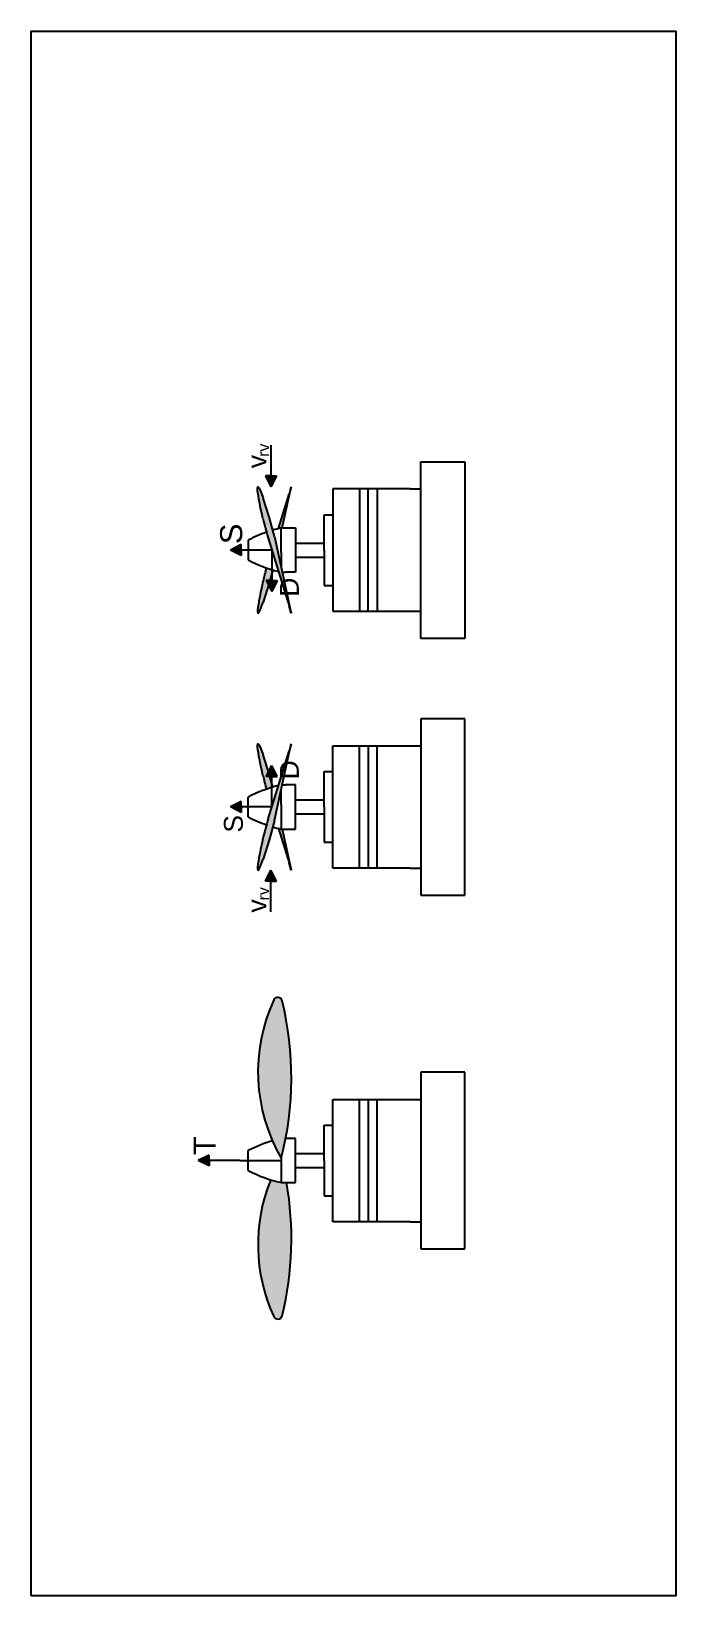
# Model space of a CAD drawing. Header units: millimetres. Extents: x 0 to 246, y 0 to 592.
# Drawn here: x 0 to 102.2, y 0 to 248 of the extents above; entities outside this region: 1.
import ezdxf

# ---------------------------------------------------------------- set-up
doc = ezdxf.new("R2010")
doc.units = ezdxf.units.MM
for name, color, linetype in [('construcao', 254, 'Continuous'), ('forcas', 30, 'Continuous'), ('linha', 7, 'Continuous'), ('x', 1, 'Continuous'), ('y', 3, 'Continuous'), ('z', 5, 'Continuous')]:
    doc.layers.add(name, color=color, linetype=linetype)
doc.styles.get("Standard").update_dxf_attribs({"font": 'arial.ttf'})

msp = doc.modelspace()

# ---------------------------------------------------------------- hatches: boundary and pattern name
at = {"layer": 'forcas'}
h = msp.add_hatch(color=256, dxfattribs=at)
h.dxf.hatch_style = 1
h.paths.add_polyline_path([(38.01, 175.79), (38.88, 177.53), (38.01, 177.53), (37.14, 177.53)])
h = msp.add_hatch(color=256, dxfattribs=at)
h.dxf.hatch_style = 1
h.paths.add_polyline_path([(31.57, 165.76), (33.31, 164.89), (33.31, 165.76), (33.31, 166.62)])
h = msp.add_hatch(color=256, dxfattribs=at)
h.dxf.hatch_style = 1
h.paths.add_polyline_path([(38.14, 159.18), (39.01, 160.92), (38.14, 160.92), (37.27, 160.92)])
h = msp.add_hatch(color=256, dxfattribs=at)
h.dxf.hatch_style = 1
h.paths.add_polyline_path([(37.27, 129.87), (38.14, 129.87), (39.01, 129.87), (38.14, 131.61)])
h = msp.add_hatch(color=256, dxfattribs=at)
h.dxf.hatch_style = 1
h.paths.add_polyline_path([(33.31, 124.16), (33.31, 125.03), (33.31, 125.9), (31.57, 125.03)])
h = msp.add_hatch(color=256, dxfattribs=at)
h.dxf.hatch_style = 1
h.paths.add_polyline_path([(37.14, 113.26), (38.01, 113.26), (38.88, 113.26), (38.01, 115)])
h = msp.add_hatch(color=256, dxfattribs=at)
h.dxf.hatch_style = 1
h.paths.add_polyline_path([(28.23, 68.12), (28.23, 68.99), (28.23, 69.85), (26.49, 68.99)])
at = {"layer": 'x'}
h = msp.add_hatch(dxfattribs=at)
h.set_pattern_fill('ANSI32', color=256, scale=100, angle=90)
edge = h.paths.add_edge_path()
edge.add_ellipse((38.59, 165.76), major_axis=(2.64, 10), ratio=0.058013, start_angle=120.7837, end_angle=215.2405)
edge.add_line((36.77, 157.5), (37.64, 160.19))
edge.add_line((37.64, 160.19), (37.27, 160.92))
edge.add_line((37.27, 160.92), (37.85, 160.92))
edge.add_line((37.85, 160.92), (38.14, 162.04))
edge.add_line((38.14, 162.04), (38.14, 162.66))
edge.add_arc((44.51, 183.55), 21.85, 250.7051, 253.046, ccw=False)
edge.add_arc((94.58, 147.17), 59.42, 164.6103, 166.7642)
h.paths.add_polyline_path([(39.19, 169.15, -0.005347), (39.64, 169.26), (39.8, 169.26), (40.97, 174.58), (41.23, 175.76), (40.88, 174.6)])
h = msp.add_hatch(color=256, dxfattribs=at)
h.dxf.hatch_style = 1
h.paths.add_polyline_path([(40.97, 174.58), (41.23, 175.76), (40.88, 174.6), (39.19, 169.15, -0.005347), (39.64, 169.26), (39.8, 169.26)])
edge = h.paths.add_edge_path()
edge.add_line((38.14, 162.04), (38.14, 162.66))
edge.add_arc((44.51, 183.55), 21.85, 250.7051, 253.046, ccw=False)
edge.add_arc((94.58, 147.17), 59.42, 164.6103, 166.7642)
edge.add_ellipse((38.59, 165.76), major_axis=(2.64, 10), ratio=0.058013, start_angle=120.7837, end_angle=215.2405)
edge.add_line((36.77, 157.5), (37.64, 160.19))
edge.add_line((37.64, 160.19), (37.27, 160.92))
edge.add_line((37.27, 160.92), (37.85, 160.92))
edge.add_line((37.85, 160.92), (38.14, 162.04))
h.paths.add_polyline_path([(38.29, 162.61, -0.001812), (38.14, 162.66), (38.14, 162.04)])
h = msp.add_hatch(dxfattribs=at)
h.set_pattern_fill('ANSI32', color=256, scale=100, angle=90)
h.paths.add_polyline_path([(38.29, 162.61, -0.001812), (38.14, 162.66), (38.14, 162.04)])
h = msp.add_hatch(dxfattribs=at)
h.set_pattern_fill('ANSI32', color=256, scale=100, angle=90)
edge = h.paths.add_edge_path()
edge.add_arc((94.58, 106.44), 59.42, 163.6662, 166.7642)
edge.add_ellipse((38.59, 125.03), major_axis=(2.64, 10), ratio=0.058013, start_angle=120.7837, end_angle=215.2405)
edge.add_line((36.77, 116.78), (37.74, 119.78))
edge.add_line((37.74, 119.78), (38.56, 122.89))
edge.add_line((38.56, 122.89), (40.97, 133.86))
edge.add_line((40.97, 133.86), (41.23, 135.03))
edge.add_line((41.23, 135.03), (40.88, 133.88))
edge.add_line((40.88, 133.88), (37.56, 123.15))
h = msp.add_hatch(color=256, dxfattribs=at)
h.dxf.hatch_style = 1
edge = h.paths.add_edge_path()
edge.add_line((38.56, 122.89), (40.97, 133.86))
edge.add_line((40.97, 133.86), (41.23, 135.03))
edge.add_line((41.23, 135.03), (40.88, 133.88))
edge.add_line((40.88, 133.88), (37.56, 123.15))
edge.add_arc((94.58, 106.44), 59.42, 163.6662, 166.7642)
edge.add_ellipse((38.59, 125.03), major_axis=(2.64, 10), ratio=0.058013, start_angle=120.7837, end_angle=215.2405)
edge.add_line((36.77, 116.78), (37.74, 119.78))
edge.add_line((37.74, 119.78), (38.56, 122.89))
h = msp.add_hatch(color=256, dxfattribs=at)
h.dxf.hatch_style = 1
h.paths.add_polyline_path([(39.78, 94.32, 0.710099), (38.46, 94.44, 0.244662), (39.64, 69.35, 0.122723)])
at = {"layer": 'y'}
h = msp.add_hatch(dxfattribs=at)
h.set_pattern_fill('ANSI32', color=256, scale=100, angle=90)
edge = h.paths.add_edge_path()
edge.add_line((38.56, 167.9), (37.74, 171.01))
edge.add_line((37.74, 171.01), (36.77, 174.01))
edge.add_ellipse((38.59, 165.76), major_axis=(2.64, -10), ratio=0.058013, start_angle=144.7595, end_angle=239.2163)
edge.add_arc((94.58, 184.35), 59.42, 193.2358, 196.3338)
edge.add_line((37.56, 167.64), (40.88, 156.91))
edge.add_line((40.88, 156.91), (41.23, 155.76))
edge.add_line((41.23, 155.76), (40.97, 156.93))
edge.add_line((40.97, 156.93), (38.56, 167.9))
h = msp.add_hatch(color=256, dxfattribs=at)
h.dxf.hatch_style = 1
edge = h.paths.add_edge_path()
edge.add_line((37.74, 171.01), (36.77, 174.01))
edge.add_ellipse((38.59, 165.76), major_axis=(2.64, -10), ratio=0.058013, start_angle=144.7595, end_angle=239.2163)
edge.add_arc((94.58, 184.35), 59.42, 193.2358, 196.3338)
edge.add_line((37.56, 167.64), (40.88, 156.91))
edge.add_line((40.88, 156.91), (41.23, 155.76))
edge.add_line((41.23, 155.76), (40.97, 156.93))
edge.add_line((40.97, 156.93), (38.56, 167.9))
edge.add_line((38.56, 167.9), (37.74, 171.01))
h = msp.add_hatch(dxfattribs=at)
h.set_pattern_fill('ANSI32', color=256, scale=100, angle=90)
edge = h.paths.add_edge_path()
edge.add_ellipse((38.59, 125.03), major_axis=(2.64, -10), ratio=0.058013, start_angle=144.7595, end_angle=239.2163)
edge.add_arc((94.58, 143.62), 59.42, 193.2358, 195.3897)
edge.add_arc((44.51, 107.23), 21.85, 106.954, 109.2949, ccw=False)
edge.add_line((38.14, 128.13), (38.14, 128.75))
edge.add_line((38.14, 128.75), (37.85, 129.87))
edge.add_line((37.85, 129.87), (37.27, 129.87))
edge.add_line((37.27, 129.87), (37.64, 130.6))
edge.add_line((37.64, 130.6), (36.77, 133.29))
h.paths.add_polyline_path([(39.64, 121.53, -0.005347), (39.19, 121.64), (40.88, 116.18), (41.23, 115.03), (40.97, 116.21), (39.8, 121.53)])
h = msp.add_hatch(color=256, dxfattribs=at)
h.dxf.hatch_style = 1
h.paths.add_polyline_path([(39.8, 121.53), (39.64, 121.53, -0.005347), (39.19, 121.64), (40.88, 116.18), (41.23, 115.03), (40.97, 116.21)])
h.paths.add_polyline_path([(38.14, 128.75), (38.14, 128.13, -0.001812), (38.29, 128.18)])
edge = h.paths.add_edge_path()
edge.add_ellipse((38.59, 125.03), major_axis=(2.64, -10), ratio=0.058013, start_angle=144.7595, end_angle=239.2163)
edge.add_arc((94.58, 143.62), 59.42, 193.2358, 195.3897)
edge.add_arc((44.51, 107.23), 21.85, 106.954, 109.2949, ccw=False)
edge.add_line((38.14, 128.13), (38.14, 128.75))
edge.add_line((38.14, 128.75), (37.85, 129.87))
edge.add_line((37.85, 129.87), (37.27, 129.87))
edge.add_line((37.27, 129.87), (37.64, 130.6))
edge.add_line((37.64, 130.6), (36.77, 133.29))
h = msp.add_hatch(dxfattribs=at)
h.set_pattern_fill('ANSI32', color=256, scale=100, angle=90)
h.paths.add_polyline_path([(38.14, 128.75), (38.14, 128.13, -0.001812), (38.29, 128.18)])
h = msp.add_hatch(dxfattribs=at)
h.set_pattern_fill('ANSI32', color=256, scale=100, angle=90)
h.paths.add_polyline_path([(38.46, 44.26, 0.710099), (39.78, 44.38, 0.103332), (40.47, 65.49), (39.64, 65.49, -0.019898), (37.97, 65.94, 0.207915)])
h = msp.add_hatch(color=256, dxfattribs=at)
h.dxf.hatch_style = 1
h.paths.add_polyline_path([(40.47, 65.49), (39.64, 65.49, -0.019898), (37.97, 65.94, 0.207915), (38.46, 44.26, 0.710099), (39.78, 44.38, 0.103332)])
at = {"layer": 'z'}
h = msp.add_hatch(dxfattribs=at)
h.set_pattern_fill('ANSI32', color=256, scale=8)
h.set_pattern_definition([(45, (121.9, 354.48), (-53.882, 53.882), []), (45, (157.82, 354.48), (-53.882, 53.882), [])])
h.paths.add_polyline_path([(245.55, 587.82), (243.55, 591.82), (241.55, 587.82), (243.55, 587.82)])

# ---------------------------------------------------------------- linework, layer by layer
at = {"layer": 'construcao'}
msp.add_lwpolyline([(0, 0), (0, 248), (102.2, 248), (102.2, 0)], close=True, dxfattribs=at)
at = {"layer": 'forcas'}
for p, q in [((38.01, 182.37), (38.01, 177.53)), ((38.01, 177.53), (37.14, 177.53)), ((37.14, 177.53), (38.01, 175.79)), ((38.01, 177.53), (38.88, 177.53)), ((38.88, 177.53), (38.01, 175.79)), ((33.31, 166.62), (31.57, 165.76)), ((33.31, 165.76), (33.31, 166.62)), ((33.31, 164.89), (31.57, 165.76)), ((38.14, 165.76), (33.31, 165.76)), ((33.31, 165.76), (33.31, 164.89)), ((38.14, 165.76), (38.14, 160.92)), ((38.14, 160.92), (37.27, 160.92)), ((37.27, 160.92), (38.14, 159.18)), ((38.14, 160.92), (39.01, 160.92)), ((39.01, 160.92), (38.14, 159.18)), ((37.27, 129.87), (38.14, 131.61)), ((39.01, 129.87), (38.14, 131.61)), ((38.14, 129.87), (37.27, 129.87)), ((38.14, 125.03), (38.14, 129.87)), ((38.14, 129.87), (39.01, 129.87)), ((33.31, 125.9), (31.57, 125.03)), ((33.31, 124.16), (31.57, 125.03)), ((33.31, 125.03), (33.31, 125.9)), ((38.14, 125.03), (33.31, 125.03)), ((33.31, 125.03), (33.31, 124.16)), ((37.14, 113.26), (38.01, 115)), ((38.88, 113.26), (38.01, 115)), ((38.01, 113.26), (37.14, 113.26)), ((38.01, 108.42), (38.01, 113.26)), ((38.01, 113.26), (38.88, 113.26)), ((28.23, 69.85), (26.49, 68.99)), ((28.23, 68.99), (28.23, 69.85)), ((28.23, 68.12), (26.49, 68.99)), ((33.07, 68.99), (28.23, 68.99)), ((28.23, 68.99), (28.23, 68.12)), ((33.07, 68.99), (39.64, 68.99))]:
    msp.add_line(p, q, dxfattribs=at)
at = {"layer": 'linha'}
for p, q in [((61.77, 165.76), (61.77, 179.76)), ((61.77, 179.76), (68.77, 179.76)), ((68.77, 179.76), (68.77, 151.76)), ((37.74, 171.01), (36.77, 174.01)), ((39.19, 169.15), (40.88, 174.6)), ((39.8, 169.26), (40.97, 174.58)), ((41.23, 175.76), (40.88, 174.6)), ((40.97, 174.58), (41.23, 175.76)), ((60.08, 175.45), (47.83, 175.45)), ((47.83, 175.45), (47.83, 156.06)), ((52.03, 175.45), (52.03, 156.06)), ((53.43, 156.06), (53.43, 175.45)), ((54.83, 175.45), (54.83, 156.06)), ((60.08, 175.45), (61.77, 175.45)), ((46.43, 165.76), (46.43, 171.36)), ((46.43, 171.36), (47.83, 171.36)), ((38.56, 167.9), (37.74, 171.01)), ((39.64, 165.39), (39.64, 169.26)), ((39.64, 169.26), (41.92, 169.26)), ((41.92, 169.26), (41.92, 165.76)), ((34.4, 167.32), (34.4, 164.19)), ((37.56, 167.64), (40.88, 156.91)), ((38.56, 167.9), (40.97, 156.93)), ((41.92, 166.87), (46.43, 166.87)), ((39.64, 165.39), (39.64, 162.97)), ((41.92, 165.76), (41.92, 162.26)), ((41.92, 164.65), (46.43, 164.65)), ((46.43, 165.76), (46.43, 160.16)), ((61.77, 151.76), (61.77, 165.76)), ((38.29, 162.61), (37.74, 160.51)), ((39.8, 162.26), (40.34, 162.26)), ((41.92, 162.26), (40.34, 162.26)), ((37.74, 160.51), (36.77, 157.5)), ((46.43, 160.16), (47.83, 160.16)), ((41.23, 155.76), (40.88, 156.91)), ((40.97, 156.93), (41.23, 155.76)), ((47.83, 156.06), (60.08, 156.06)), ((60.08, 156.06), (61.77, 156.06)), ((68.77, 151.76), (61.77, 151.76)), ((68.77, 139.03), (61.77, 139.03)), ((61.77, 139.03), (61.77, 125.03)), ((68.77, 111.03), (68.77, 139.03)), ((41.23, 135.03), (40.88, 133.88)), ((40.97, 133.86), (41.23, 135.03)), ((47.83, 115.34), (47.83, 134.73)), ((47.83, 134.73), (60.08, 134.73)), ((52.03, 115.34), (52.03, 134.73)), ((53.43, 134.73), (53.43, 115.34)), ((54.83, 115.34), (54.83, 134.73)), ((60.08, 134.73), (61.77, 134.73)), ((37.74, 130.28), (36.77, 133.29)), ((37.56, 123.15), (40.88, 133.88)), ((38.56, 122.89), (40.97, 133.86)), ((38.29, 128.18), (37.74, 130.28)), ((46.43, 125.03), (46.43, 130.63)), ((46.43, 130.63), (47.83, 130.63)), ((34.4, 123.47), (34.4, 126.6)), ((39.64, 125.4), (39.64, 127.82)), ((39.8, 128.53), (40.34, 128.53)), ((41.92, 128.53), (40.34, 128.53)), ((41.92, 125.03), (41.92, 128.53)), ((39.64, 125.4), (39.64, 121.53)), ((41.92, 126.14), (46.43, 126.14)), ((41.92, 121.53), (41.92, 125.03)), ((46.43, 125.03), (46.43, 119.43)), ((61.77, 125.03), (61.77, 111.03)), ((38.56, 122.89), (37.74, 119.78)), ((39.19, 121.64), (40.88, 116.18)), ((39.64, 121.53), (41.92, 121.53)), ((39.8, 121.53), (40.97, 116.21)), ((41.92, 123.92), (46.43, 123.92)), ((37.74, 119.78), (36.77, 116.78)), ((46.43, 119.43), (47.83, 119.43)), ((41.23, 115.03), (40.88, 116.18)), ((40.97, 116.21), (41.23, 115.03)), ((60.08, 115.34), (47.83, 115.34)), ((60.08, 115.34), (61.77, 115.34)), ((61.77, 111.03), (68.77, 111.03)), ((68.77, 82.99), (61.77, 82.99)), ((61.77, 82.99), (61.77, 68.99)), ((68.77, 54.99), (68.77, 82.99)), ((47.83, 59.29), (47.83, 78.68)), ((47.83, 78.68), (60.08, 78.68)), ((52.03, 59.29), (52.03, 78.68)), ((53.43, 78.68), (53.43, 59.29)), ((54.83, 59.29), (54.83, 78.68)), ((60.08, 78.68), (61.77, 78.68)), ((46.43, 68.99), (46.43, 74.59)), ((46.43, 74.59), (47.83, 74.59)), ((41.92, 72.49), (40.34, 72.49)), ((41.92, 68.99), (41.92, 72.49)), ((34.4, 67.42), (34.4, 70.55)), ((41.92, 70.09), (46.43, 70.09)), ((39.64, 69.35), (39.64, 65.49)), ((41.92, 65.49), (41.92, 68.99)), ((41.92, 67.88), (46.43, 67.88)), ((46.43, 68.99), (46.43, 63.39)), ((61.77, 68.99), (61.77, 54.99)), ((39.64, 65.49), (41.92, 65.49)), ((46.43, 63.39), (47.83, 63.39)), ((60.08, 59.29), (47.83, 59.29)), ((60.08, 59.29), (61.77, 59.29)), ((61.77, 54.99), (68.77, 54.99))]:
    msp.add_line(p, q, dxfattribs=at)
for centre, radius, start, end in [((94.58, 184.35), 59.42, 193.2358, 196.3338), ((44.51, 147.96), 21.85, 102.878, 106.5387), ((44.51, 147.96), 21.85, 109.2949, 117.5813), ((44.51, 183.55), 21.85, 242.4187, 255.8964), ((94.58, 147.17), 59.42, 164.6103, 166.7642), ((94.58, 143.62), 59.42, 193.2358, 195.3897), ((44.51, 107.23), 21.85, 104.1036, 117.5813), ((44.51, 142.83), 21.85, 242.4187, 250.7051), ((94.58, 106.44), 59.42, 163.6662, 166.7642), ((44.51, 142.83), 21.85, 253.4613, 257.122), ((63.16, 83.04), 27.21, 155.2073, 210.1994), ((39.1, 94.15), 0.7, 13.6931, 155.2073), ((-10.38, 82.1), 51.63, 345.707, 13.6931), ((44.51, 51.19), 21.85, 106.6878, 117.5813), ((44.51, 86.78), 21.85, 242.4187, 257.122), ((63.16, 55.67), 27.21, 157.8114, 204.7927), ((-10.38, 56.61), 51.63, 346.3069, 9.905), ((39.1, 44.55), 0.7, 204.7927, 346.3069)]:
    msp.add_arc(centre, radius, start, end, dxfattribs=at)
at = {"layer": 'linha', "extrusion": (0, 0, -1)}
for centre in [(38.59, 165.76), (38.59, 125.03)]:
    msp.add_ellipse(centre, major_axis=(2.64, -10), ratio=0.058013, start_param=2.108074, end_param=3.756655, dxfattribs=at)
at = {"layer": 'linha'}
for centre in [(38.59, 165.76), (38.59, 125.03)]:
    msp.add_ellipse(centre, major_axis=(2.64, 10), ratio=0.058013, start_param=2.108074, end_param=3.756655, dxfattribs=at)

# ---------------------------------------------------------------- texts
at = {"layer": 'forcas', "rotation": 90}
for s, width, insert, char_height, attachment_point in [('rv', 4.1013, (35.92, 182.63), 1.8, 3), ('v', 5.2825, (34.28, 180.83), 3, 3), ('S', 5.2825, (29.95, 169.96), 3.5, 3), ('D', 5.2825, (39.43, 161.38), 3, 3), ('D', 5.2825, (39.43, 129.41), 3, 1), ('S', 5.2825, (30.55, 120.96), 3, 1), ('rv', 4.1013, (35.9, 110.23), 1.8, 1), ('v', 5.2825, (34.28, 108.3), 3, 1), ('T', 5.2825, (25.73, 69.85), 3.5, 1)]:
    msp.add_mtext_dynamic_manual_height_columns(s, width=width, gutter_width=12.5, heights=[0], dxfattribs=dict(at, insert=insert, char_height=char_height, attachment_point=attachment_point))

doc.saveas('drawing.dxf')
